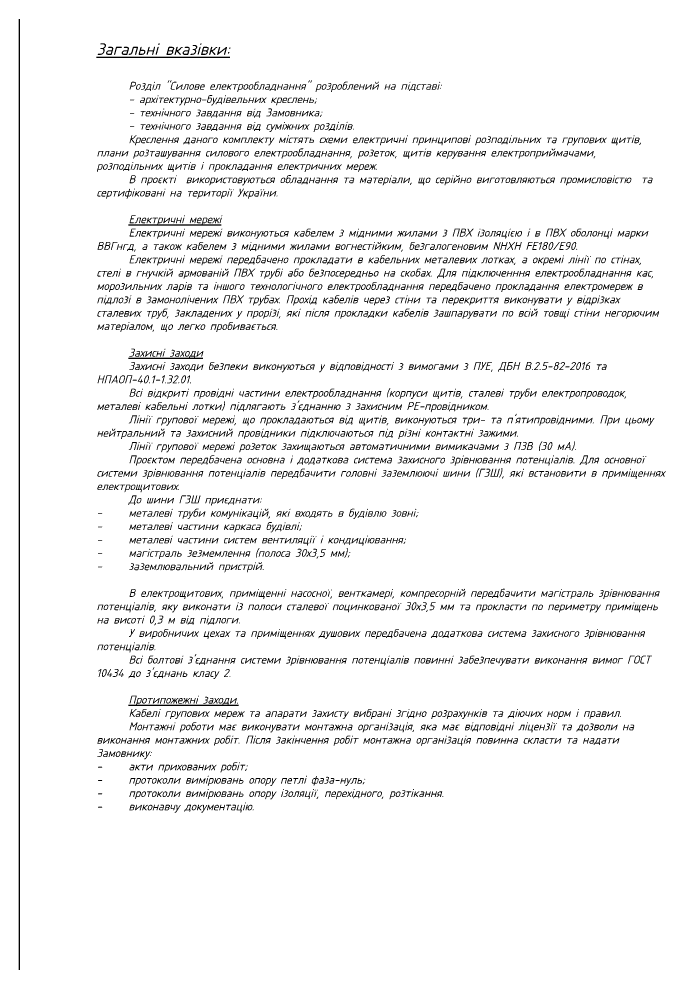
# Model space of a CAD drawing. Header units: millimetres. Extents: x 1149 to 1798, y -1051 to -89.
# Drawn here: x 1359 to 1561.2, y -713.2 to -416.2 of the extents above; entities that cross this region are included whole.
import ezdxf

# ---------------------------------------------------------------- set-up
doc = ezdxf.new("R2010")
doc.units = ezdxf.units.MM
doc.styles.add('GOST 2.304', font='isocpeui.ttf', dxfattribs={"height": 2.5})

msp = doc.modelspace()

# ---------------------------------------------------------------- linework, layer by layer
at = {"layer": 'Defpoints', "color": 4}
msp.add_line((1358.98, -416.16), (1358.98, -713.16), dxfattribs=at)

# ---------------------------------------------------------------- texts
at = {"color": 0, "insert": (1383.2, -423.76), "char_height": 2.5, "width": 177.4263, "attachment_point": 1, "style": 'GOST 2.304'}
msp.add_mtext('{\\H1.44x;\\LЗагальні вказівки:\\P\\pi90.855;\\P\\pi0;\\H0.69444x;\\l\\C256;^IРозділ "Силове електрообладнання" розроблений на підставі:\\P^I- архітектурно-будівельних креслень;\\P^I- технічного завдання від Замовника;\\P^I- технічного завдання від суміжних розділів.\\P^IКреслення даного комплекту містять схеми електричні принципові розподільних та групових щитів, плани розташування силового електрообладнання, розеток, щитів керування електроприймачами, розподільних щитів і прокладання електричних мереж.    \\P^IВ проєкті  використовуються обладнання та матеріали, що серійно виготовляються промисловістю  та сертифіковані на території України.\\P\\P\\A1;^I\\A0;\\H0.99999x;\\LЕлектричні мережі\\l\\P^IЕлектричні мережі виконуються кабелем з мідними жилами з ПВХ ізоляцією і в ПВХ оболонці марки  ВВГнгд, а також кабелем з мідними жилами вогнестійким, безгалогеновим NHXH FE180/E90. \\P^IЕлектричні мережі передбачено прокладати в кабельних металевих лотках, а окремі лінії по стінах, стелі в гнучкій армованій ПВХ трубі або безпосередньо на скобах. Для підключенння електрообладнання кас, морозильних ларів та іншого технологічного електрообладнання передбачено прокладання електромереж в підлозі в замонолічених ПВХ трубах. Прохід кабелів через стіни та перекриття виконувати у відрізках сталевих труб, закладених у прорізі, які після прокладки кабелів зашпарувати по всій товщі стіни негорючим матеріалом, що легко пробивається.\\P\\pi3;\\A1;^I\\P\\pi0;^I\\LЗахисні заходи\\l\\P\\H1.0001x;^I\\H0.99994x;\\C0;Захисні заходи безпеки виконуються у відповідності з вимогами з ПУЕ, ДБН В.2.5-82-2016 та НПАОП-40.1-1.32.01.\\P^IВсі відкриті провідні частини електрообладнання (корпуси щитів, сталеві труби електропроводок, металеві кабельні лотки) підлягають з\'єднанню з захисним PE-провідником.\\P^IЛінії групової мережі, що прокладаються від щитів, виконуються три- та п\'ятипровідними. При цьому нейтральний та захисний провідники підключаються під різні контактні зажими.\\P^IЛінії групової мережі розеток захищаються автоматичними вимикачами з ПЗВ (30 мА).\\P\\C256;^IПроєктом передбачена основна і додаткова система захисного зрівнювання потенціалів. Для основної системи зрівнювання потенціалів передбачити головні заземлюючі шини (ГЗШ), які встановити в приміщеннях\\C7; електрощитових.\\P\\C0;^IДо шини ГЗШ приєднати:\\P\\C256;-^Iметалеві труби комунікацій, які входять в будівлю зовні;\\P-^Iметалеві частини каркаса будівлі;\\P-^Iметалеві частини систем вентиляції і кондиціювання\\C7;;\\P-^Iмагістраль зезмемлення (полоса 30х3,5 мм);\\P-^Iзаземлювальний пристрій.\\P\\H0.99997x;\\C256;\\P^IВ електрощитових, приміщенні насосної, венткамері, компресорній передбачити магістраль зрівнювання потенціалів, яку виконати із полоси сталевої поцинкованої 30х3,5 мм та прокласти по периметру приміщень на висоті 0,3 м від підлоги.\\P^IУ виробничих цехах та приміщеннях душових передбачена додаткова система захисного зрівнювання потенціалів.\\P^IВсі болтові з\'єднання системи зрівнювання потенціалів повинні забезпечувати виконання вимог ГОСТ 10434 до з\'єднань класу 2.  \\P\\H1.0001x;\\C0;\\P^I\\LПротипожежні заходи.\\P\\l^IКабелі групових мереж та апарати захисту вибрані згідно розрахунків та діючих норм і правил.\\P^IМонтажні роботи має виконувати монтажна організація, яка має відповідні ліцензії та дозволи на виконання монтажних робіт. Після закінчення робіт монтажна організація повинна скласти та надати Замовнику:\\P-^Iакти прихованих робіт;\\P-^Iпротоколи вимірювань опору петлі фаза-нуль;\\P-^Iпротоколи вимірювань опору ізоляції, перехідного, розтікання.\\P-^Iвиконавчу документацію.\\P\\pi12.5;        \\P\\pi3;\\A0;\\H0.99989x;\\C256;\\P\\pi0; \\P^I\\P\\P^I\\L\\P\\l\\P^I}', dxfattribs=at)

doc.saveas('drawing.dxf')
